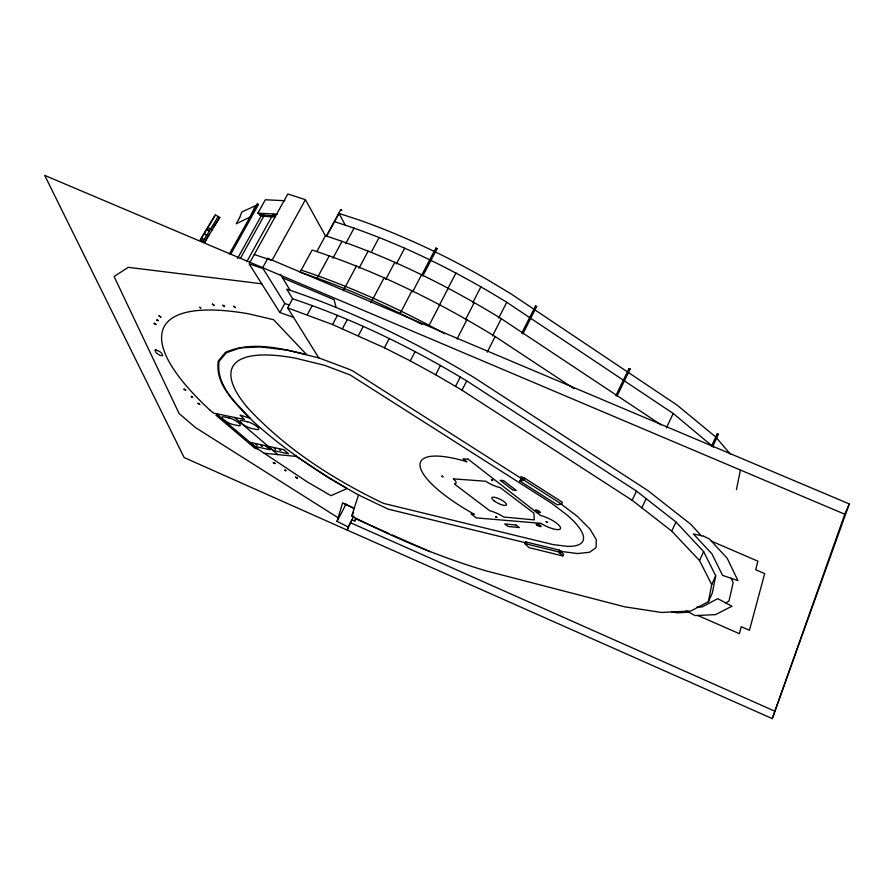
<?xml version="1.0" encoding="UTF-8"?>
<svg xmlns="http://www.w3.org/2000/svg" width="894" height="894" viewBox="0 0 894 894"><rect width="100%" height="100%" fill="white"/><g stroke="black" fill="none" stroke-linecap="round" stroke-linejoin="round"><path stroke-width="1.34" d="M273.832 215.253C277.162 216.761 272.558 212.817 273.352 214.895M435.892 248.096L437.054 248.733L435.892 248.096L421.543 275.43M535.472 305.983L536.612 306.597L535.472 305.983L521.727 333.25M521.124 480.76L522.029 478.927L352.56 370.809L347.934 368.809L318.733 357.857L286.996 350.124L260.601 346.894L240.184 347.867L226.271 352.817L219.097 361.388C215.499 386.297 237.871 404.77 253.024 421.297C284.795 450.341 321.024 473.999 358.516 494.941L351.7 516.095C395.003 538.154 439.971 557.186 486.604 571.009L624.85 606.847L661.515 612.468L690.928 610.993L708.394 601.673L711.725 584.609L715.714 575.825L703.634 551.609L675.976 521.995L636.483 491.085L466.724 380.9C411.743 347.632 353.622 319.192 292.617 298.764L286.717 289.131C352.448 311.078 415.051 341.765 474.267 377.648L647.926 490.627L690.682 524.23L701.276 535.685M715.714 575.825L712.294 593.091L708.394 601.673M736.421 489.7L740.411 470.032M293.511 317.303L279.878 312.542L249.124 263.819L263.249 268.647L262.668 267.708L267.831 258.332L849.3 503.937L772.26 718.608L347.185 530.097L348.191 526.968L337.06 521.392L342.603 502.819L354.113 508.585M772.26 718.608L844.785 514.229L44.7 175.392L184.119 457.538L347.185 530.097L351.923 519.738L354.706 521.135L355.98 518.654M354.706 521.135L355.51 518.676L389.572 533.785M629.018 368.518L630.08 369.166L629.018 368.518L615.854 395.64M844.785 514.229L849.3 503.937M711.725 584.609L699.533 560.56L703.634 551.609M699.533 560.56L671.74 531.103L675.976 521.995M711.557 446.084L717.234 433.881L718.34 434.428L717.211 433.936M712.697 446.575L718.34 434.428M641.814 507.803L646.139 498.64M671.74 531.103L632.136 500.271L636.483 491.085M666.388 427.913L673.216 413.475L506.73 302.273C452.71 268.893 395.148 240.832 334.524 221.678M559.912 553.107L561.019 550.805M562.807 555.945L563.633 554.213L559.488 550.156L525.56 541.865L524.733 543.563L528.924 547.586L562.807 555.945L558.661 551.889L524.733 543.563M558.661 551.889L559.488 550.156M519.872 480.994L524.052 480.201L524.957 478.357L520.777 479.162L519.872 480.994L557.219 504.797L561.521 504.104L562.415 502.272L524.957 478.357L520.889 476.569M616.983 396.243L630.08 369.166M522.878 333.864L536.612 306.597M632.136 500.271L461.997 390.197L466.724 380.9M498.673 318.119L506.73 302.273M492.538 335.876L501.277 318.689C445.983 284.683 387.258 255.818 325.438 235.759L305.413 199.697L287.812 193.964L249.772 262.657M487.185 352.202L495.142 336.535C437.512 301.233 376.408 271.161 312.129 250.041L300.038 272.245C342.044 286.158 382.654 304.072 421.946 324.377M455.515 386.398L460.265 377.089M457.013 339.027L466.925 319.739M351.7 516.095L353.599 512.407M348.191 526.968L353.834 516.028M461.997 390.197L435.691 374.754L440.485 365.445M472.77 302.653L480.916 286.806M465.439 319.75L474.278 302.563M337.06 521.392L346 504.149M435.691 374.754L410.29 360.885L415.129 351.588M447.715 288.851L455.94 273.016M439.289 305.379L448.207 288.214M444.541 333.73L429.12 325.282L439.759 304.809M400.166 313.347L412.022 290.762M412.603 291.857L421.599 274.726M292.617 298.764L287.656 307.882L332.568 324.544L384.409 347.788L389.281 338.502M424.047 272.245L430.416 260.087M422.706 276.067L437.054 248.733M370.865 302.753L384.118 277.799M385.739 279.386L394.79 262.3M358.382 335.619L363.277 326.366M396.355 263.942L404.703 248.197M332.568 324.544L337.496 315.336M371.401 251.963L379.145 237.48M342.391 328.757L347.319 319.538M343.162 290.785L356.404 266.088M359.064 268.111L368.172 251.102M317.202 278.079L329.271 255.785M332.937 258.187L342.078 241.268M307.312 314.722L312.263 305.558M345.665 243.704L354.091 228.093M326.12 236.53L340.692 209.744L341.843 210.369L340.692 209.811M326.735 236.016L339.016 213.431L358.561 219.801A257.818 82.885 27.5 0 1 485.252 278.392L511.01 293.858L677.16 405.161L715.558 436.842L730.588 454.342M279.878 312.542L284.795 303.502L262.277 267.328M316.934 251.404L325.438 235.759M305.413 199.697L271.955 260.489L268.412 259.282L267.831 258.332M246.856 261.607L273.072 214.325M237.614 258.355L262.434 213.733L263.741 214.046L264.501 214.973L240.374 258.377M229.467 253.862L257.271 204.033L257.885 204.123L258.388 204.637L230.596 254.466M261.216 216.169L257.874 213.141L265.317 199.775L284.817 200.703M218.181 216.504L203.094 241.402M204.67 242.308L219.779 217.432L215.387 214.895L200.345 239.827L204.67 242.308L209.174 234.306M200.345 239.827L215.387 214.895M213.208 227.489L219.779 217.432M258.388 204.637L257.271 204.033M725.615 602.869L728.979 601.126L733.169 582.597L731.068 578.273M264.501 214.973L263.194 214.661M158.372 320.79C153.712 319.013 159.981 320.667 157.355 320.22M224.506 306.553L222.662 305.256L224.506 306.553L223.723 305.882M285.253 470.412C287.868 471.864 282.158 469.037 285.689 470.378M696.717 607.205L702.148 606.914L717.692 598.667L731.962 606.233L715.446 614.636L695.152 615.586L686.246 610.837M688.469 612.245L677.373 612.803L671.986 611.977M257.874 213.141L277.341 214.202M259.998 215.063L275.296 215.912M262.601 216.247L275.117 216.951M216.281 413.687L257.941 449.079L264.266 453.28L296.875 456.476M261.73 283.789L128.255 267.328L114.097 276.514L179.068 413.475L195.417 427.522L338.144 517.782M560.739 551.374L577.49 553.542L589.604 552.268L596.086 547.553L596.264 539.618L589.906 528.969L577.334 516.363L560.449 503.568M218.784 415.811L216.013 415.229L255.17 448.475L257.941 449.079M208.704 230.898C210.906 231.2 206.425 228.596 207.71 230.328M205.285 234.072L204.614 234.049L204.938 234.597M205.933 235.167L206.603 235.189L206.279 234.641M202.547 238.285L201.888 238.262L202.681 239.123M203.206 239.368L203.832 239.167M191.852 396.802C194.221 398.512 188.612 394.891 192.646 397.037M249.94 418.09L240.095 415.14L244.442 419.521L213.51 413.106L210.213 410.312M301.189 270.122C345.352 284.694 387.895 303.837 429.12 325.282M254.298 254.488L267.127 258.847M284.795 303.502L289.745 305.223M282.56 277.855L334.088 299.68L336.066 307.391M711.367 541.127L757.889 561.175L755.709 569.746L764.672 573.624L749.44 630.27L741.227 626.672L739.427 633.712L697.801 615.463M392.097 534.903L429.936 551.687M350.895 522.912L775.389 711.434M343.888 503.557L353.175 507.691M358.516 494.941L387.996 509.077L526.812 543.071L525.56 541.865M384.409 347.788L410.29 360.885M208.168 227.691L212.582 230.227M524.052 480.201L561.521 504.104M495.142 336.535L574.127 388.689M501.277 318.689L661.169 424.907M264.266 453.28L307.301 481.933L331.026 495.689L347.062 488.526L327.696 477.262L296.395 456.432M673.216 413.475L713.501 447.123M234.507 417.464L277.911 454.621M249.281 417.889C234.764 402.356 214.772 384.319 218.292 360.952L225.489 352.348C251.192 340.949 280.358 348.235 306.508 354.493L273.575 319.694L248.23 313.749A274.916 75.733 27.1 0 0 210.146 410.301M247.314 407.385C285.208 448.497 333.261 479.419 383.492 503.367L552.85 544.547L567.254 546.368A81.488 22.518 26.2 0 0 566.673 514.698L551.252 503.043L350.213 374.988L324.667 365.344L295.623 358.215A195.864 53.774 27.1 0 0 247.325 407.396M287.656 307.882L318.733 357.857M280.448 274.38L290.181 290.327M339.016 213.431L345.341 225.266M239.614 217.667L236.217 223.779L250.376 216.929L254.41 208.045L257.17 204.95L241.849 211.956L239.614 217.667M257.26 444.91L256.131 444.452L257.26 444.91M262.288 446.005L261.149 445.547L262.288 446.005M275.508 448.877L274.369 448.419L275.508 448.877M280.615 449.995L279.476 449.526L280.615 449.995M183.985 389.113L185.773 390.142L183.985 389.113M197.965 403.295L199.731 404.3L197.965 403.295M273.285 462.6L274.983 463.55L273.285 462.6M295.579 477.139L297.277 478.089L295.579 477.139M199.72 307.29L200.77 307.938L199.72 307.29M155.947 349.945L154.975 350.258L156.148 352.784L160.06 355.488L162.797 355.678L161.635 353.164L159.802 351.621L155.947 349.945M159.043 315.85L160.853 317.057L159.043 315.85M154.137 323.293L155.925 324.477L154.137 323.293M212.392 304.116L214.236 305.402L212.392 304.116M233.58 306.307L235.435 307.603L233.58 306.307M454.599 484.146L489.856 510.82A14.159 3.811 26.3 0 1 502.696 516.341L503.769 517.023L534.31 519.895L533.897 513.178L500.294 487.677A14.863 4.202 26.4 0 1 486.951 482.022L485.766 481.251L453.359 478.86L454.051 479.497A14.427 3.967 26.8 0 1 454.599 484.146M468.121 459.158L463.025 458.846L466.892 461.807L463.897 460.868A86.193 23.803 26.3 0 0 420.113 466.266A86.193 23.803 26.3 0 0 471.451 512.675L474.356 514.262L471.104 513.961L476.357 517.905L540.915 523.348A14.583 4.034 25.9 0 0 557.632 529.628A14.583 4.034 25.9 0 0 557.32 523.772A14.583 4.034 25.9 0 0 540.501 515.469L468.121 459.158M503.478 480.581L500.215 480.346L512.955 490.147L516.229 490.404L503.478 480.581M442.295 476.278L441.625 476.234L443.066 476.86L442.295 476.278M492.035 479.899L491.32 479.843L492.806 480.491L492.035 479.899M496.237 517L495.555 516.933L496.975 517.559L496.237 517M547.318 522.308L546.145 521.604L547.318 522.308M516.017 525.057L504.697 523.951L508.004 526.454L519.325 527.572L516.017 525.057M229.121 417.956L224.081 416.906A7.565 1.911 28.2 0 0 223.545 419.666A7.565 1.911 28.2 0 0 233.032 424.527L238.061 425.589A7.577 1.922 28.2 0 0 238.653 422.84A7.577 1.922 28.2 0 0 229.121 417.956M247.504 421.789L242.386 420.716A7.621 1.944 28.1 0 0 241.749 423.488A7.621 1.944 28.1 0 0 251.315 428.382L256.433 429.466A7.633 1.944 28.1 0 0 257.114 426.695A7.633 1.944 28.1 0 0 247.504 421.789M265.35 445.659L250.275 442.396L255.092 446.486L270.167 449.783L265.35 445.659M283.756 449.66L268.446 446.329L273.251 450.453L288.561 453.794L283.756 449.66M703.701 536.221L693.342 533.908L712.037 554.001L722.542 575.367L737.908 580.597L727.247 558.348L709.344 538.926L703.701 536.221M536.948 525.08A2.704 0.738 26 0 0 541.038 526.499A2.704 0.738 26 0 0 537.976 524.163A2.704 0.738 26 0 0 536.948 525.08M494.114 500.863A8.158 2.257 26.3 0 0 506.35 505.088A8.158 2.257 26.3 0 0 496.997 497.958A8.158 2.257 26.3 0 0 494.114 500.863M536.132 511.189A2.76 0.771 26 0 0 540.289 512.62A2.76 0.771 26 0 0 537.171 510.217A2.76 0.771 26 0 0 536.132 511.189"/></g></svg>
